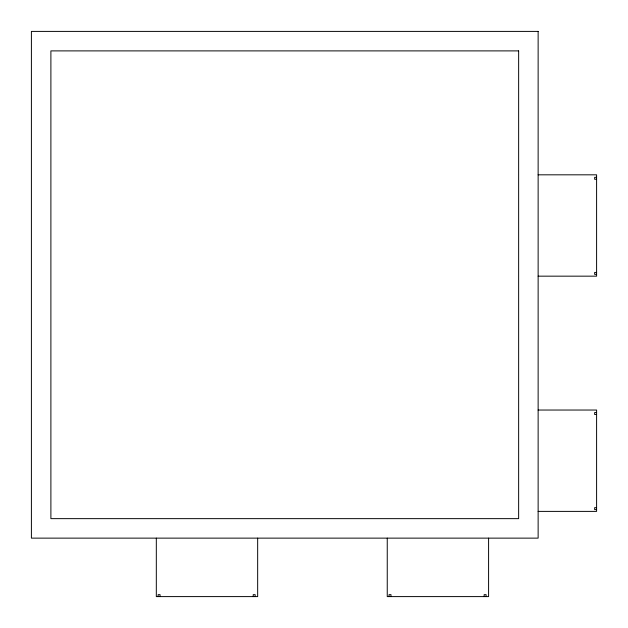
<?xml version="1.0" encoding="UTF-8"?>
<svg xmlns="http://www.w3.org/2000/svg" width="628" height="628" viewBox="0 0 628 628"><rect width="100%" height="100%" fill="white"/><g stroke="black" fill="none" stroke-linecap="round" stroke-linejoin="round"><path stroke-width="0.94" d="M538.133 174.82L596.6 174.82L596.6 276.163L538.133 276.163M596.6 177.316L594.653 177.316L594.653 179.263L596.6 179.263M596.6 272.426L594.653 272.426L594.653 274.373L596.6 274.373M538.133 410.037L596.6 410.037L596.6 511.388L538.133 511.388M596.6 412.541L594.653 412.541L594.653 414.488L596.6 414.488M596.6 507.652L594.653 507.652L594.653 509.598L596.6 509.598M488.592 538.133L488.592 596.6L387.248 596.6L387.248 538.133M486.096 596.6L486.096 594.653L484.149 594.653L484.149 596.6M390.985 596.6L390.985 594.653L389.038 594.653L389.038 596.6M257.661 538.133L257.661 596.6L156.317 596.6L156.317 538.133M255.164 596.6L255.164 594.653L253.217 594.653L253.217 596.6M160.054 596.6L160.054 594.653L158.107 594.653L158.107 596.6M538.133 31.4L31.4 31.4L31.4 538.133L538.133 538.133L538.133 31.4M518.642 50.892L50.892 50.892L50.892 518.642L518.642 518.642L518.642 50.892"/></g></svg>
